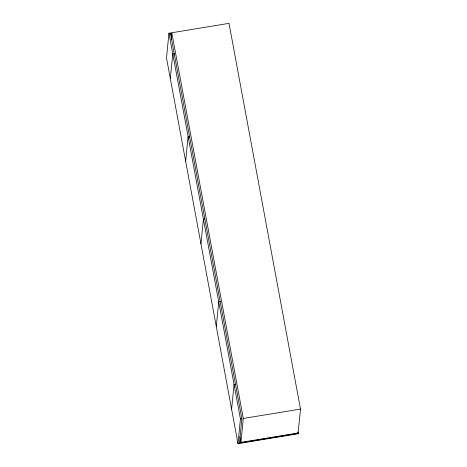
<?xml version="1.0" encoding="UTF-8"?>
<svg xmlns="http://www.w3.org/2000/svg" width="467" height="467" viewBox="0 0 467 467"><rect width="100%" height="100%" fill="white"/><g stroke="black" fill="none" stroke-linecap="round" stroke-linejoin="round"><path stroke-width="0.7" d="M239.419 443.416L241.865 418.701L170.379 32.982L168.949 33.215L166.503 57.931L237.989 443.65L298.051 433.785L297.829 431.981M170.239 34.395L170.379 32.982M171.161 39.269L171.809 32.748L229.011 23.35L300.497 409.069L298.127 432.985L240.925 442.383L239.863 436.645M170.332 78.596L172.778 53.88L174.209 53.647L174.068 55.059M185.65 161.249L188.096 136.533L189.526 136.3L189.386 137.712M200.968 243.902L203.419 219.186L204.85 218.953M216.285 326.556L218.737 301.84L220.167 301.606M231.609 409.209L234.055 384.493L235.485 384.259M237.989 443.65L240.435 418.934L168.949 33.215M240.925 442.383L243.295 418.467L171.809 32.748M240.435 418.934L241.865 418.701M243.295 418.467L300.497 409.069M239.46 443.014L298.092 433.382M297.788 432.378L298.051 433.785"/></g></svg>
